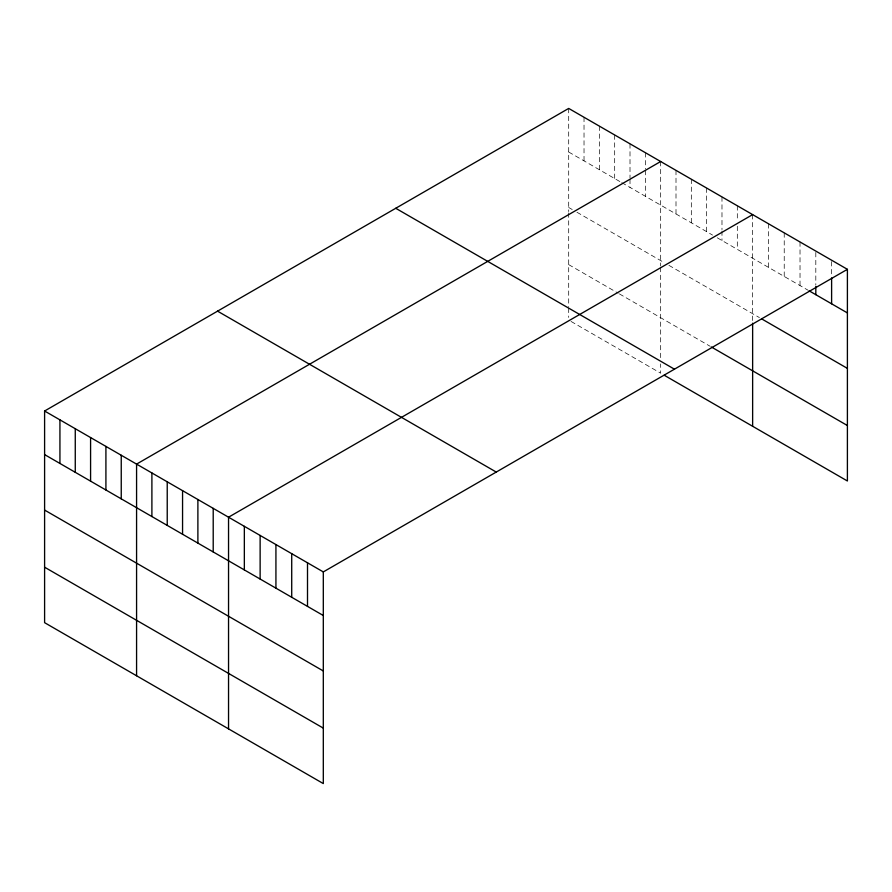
<?xml version="1.0" encoding="UTF-8"?>
<svg xmlns="http://www.w3.org/2000/svg" width="892" height="892" viewBox="0 0 892 892"><rect width="100%" height="100%" fill="white"/><g stroke="black" fill="none" stroke-linecap="round" stroke-linejoin="round"><path stroke-width="0.67" stroke-dasharray="4.46 3.34" d="M568.695 108.423L568.695 211.56M568.695 152.019L620.576 181.968M621.757 182.648L712.552 235.075M717.268 237.796L807.918 290.134M568.695 207.479L572.229 209.52M576.946 212.24L664.206 262.616M668.922 265.348L759.404 317.585M568.695 264.623L618.223 293.212M619.394 293.892L710.188 346.308M571.058 321.443L660.671 373.179L660.671 363.936M831.612 261.579L831.612 276.565M815.812 252.458L815.812 285.15M800.024 241.977L800.024 285.574M784.224 232.857L784.224 276.453M768.436 223.747L768.436 267.332M752.636 214.626L752.636 320.484M737.316 205.773L737.316 220.759M737.316 226.211L737.316 249.37M721.985 196.92L721.985 229.623M721.985 230.983L721.985 240.517M706.654 188.078L706.654 231.664M691.322 179.225L691.322 222.822M676.002 170.372L676.002 213.969M660.671 161.519L660.671 266.017M660.671 267.377L660.671 358.662M645.34 152.677L645.34 169.023M645.34 170.383L645.34 196.262M630.008 143.824L630.008 177.876M630.008 179.247L630.008 187.42M614.677 134.971L614.677 178.567M599.357 126.129L599.357 169.714M584.026 117.276L584.026 160.872M568.695 212.92L568.695 306.881M568.695 308.197L568.695 317.44"/><path stroke-width="1.34" d="M847.4 269.328L323.305 571.917L323.305 783.577L44.6 622.672L44.6 411.011L568.695 108.423L847.4 269.328L847.4 480.989L664.206 375.231M660.671 161.519L136.576 464.108L136.576 675.768M752.636 214.626L228.542 517.204L228.542 728.864M809.044 290.781L847.4 312.925M761.668 318.89L847.4 368.385M711.37 346.999L847.4 425.529M395.747 208.282L674.452 369.188M217.548 311.152L496.253 472.069M44.6 411.011L323.305 571.917M44.6 454.597L323.305 615.513M44.6 510.068L323.305 670.974M44.6 567.201L323.305 728.117M831.612 277.925L831.612 303.804M815.812 286.51L815.812 294.683M752.636 323.205L752.636 426.287M307.506 562.796L307.506 606.393M291.717 553.676L291.717 597.272M275.929 544.566L275.929 588.151M260.13 535.445L260.13 579.042M244.341 526.325L244.341 569.921M213.21 508.362L213.21 551.947M197.89 499.509L197.89 543.105M182.559 490.656L182.559 534.252M167.228 481.803L167.228 525.399M151.896 472.961L151.896 516.546M121.245 455.255L121.245 498.851M105.914 446.413L105.914 489.998M90.583 437.559L90.583 481.156M75.263 428.706L75.263 472.303M59.931 419.853L59.931 463.45"/></g></svg>
